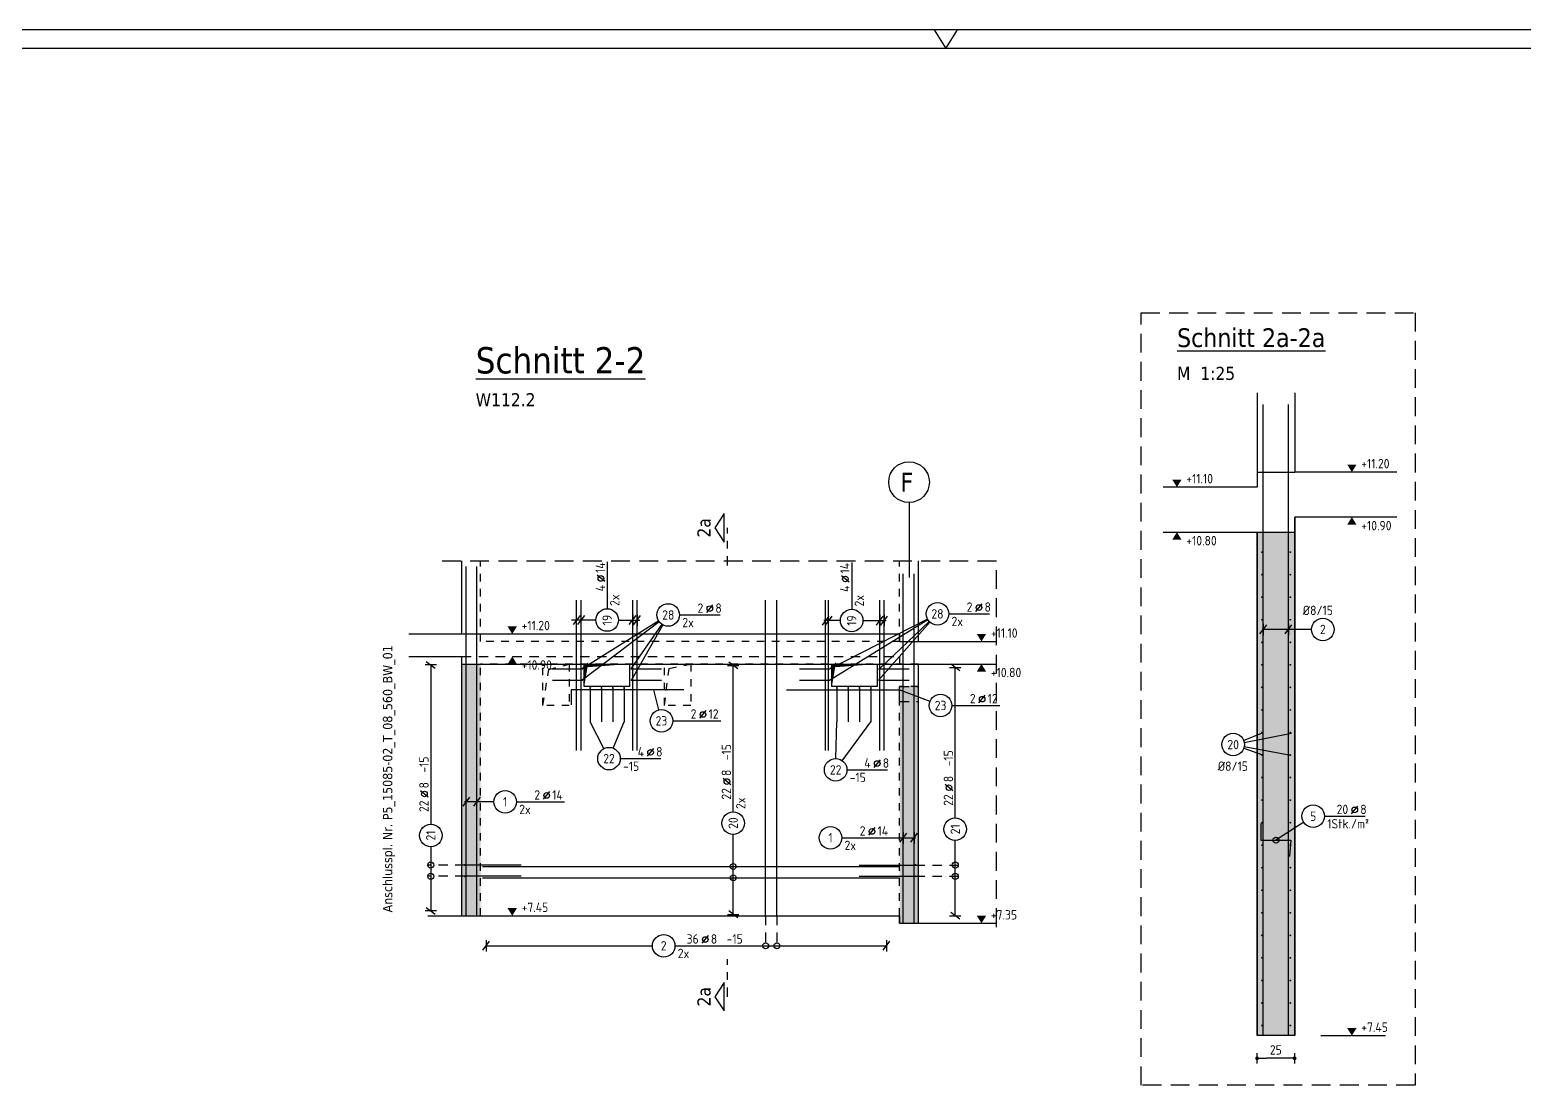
# Model space of a CAD drawing. Extents: x -4 to 83.9, y -5.7 to 50.5.
# Drawn here: x 23.54 to 43.4, y 29.41 to 43.46 of the extents above; entities that cross this region are included whole.
import ezdxf
from ezdxf.enums import TextEntityAlignment as Align

# ---------------------------------------------------------------- set-up
doc = ezdxf.new("R2010")
doc.units = 0
doc.header["$LTSCALE"] = 0.5
for name, pattern in [('AUSGEZOGEN', [1000.01, 1000, 0.01]), ('DASHDOTSMALL', [1.05, 0.5, -0.25, 0.05, -0.25]), ('DASHED', [0.75, 0.5, -0.25]), ('DOT', [0.175, 0.05, -0.125]), ('HIDDEN', [0.375, 0.25, -0.125]), ('HIDDEN2', [0.187, 0.125, -0.062]), ('PUNKT', [0.175, 0.05, -0.125]), ('STRICHLINIE', [0.75, 0.5, -0.25]), ('STRICHPUNKT2', [0.55, 0.25, -0.125, 0.05, -0.125]), ('VERDECKT', [0.375, 0.25, -0.125])]:
    doc.linetypes.add(name, pattern=pattern)
for name, color, linetype in [('ACHSEN', 7, 'Continuous'), ('AFU', 7, 'Continuous'), ('BETON', 7, 'Continuous'), ('DETAIL', 7, 'Continuous'), ('DRUEBER', 7, 'Continuous'), ('grau_mittel', 7, 'Continuous'), ('HILFE', 7, 'Continuous'), ('koten', 7, 'Continuous'), ('MASSE', 7, 'Continuous'), ('OBJEKT', 7, 'Continuous'), ('RAHMEN', 7, 'Continuous'), ('RND', 7, 'Continuous'), ('RND-1', 7, 'Continuous'), ('SCHATTEN', 15, 'Continuous'), ('SCHNITTE', 7, 'Continuous'), ('SFP_Achsen', 7, 'Continuous'), ('TEXT', 7, 'Continuous'), ('VERDECKT', 7, 'Continuous'), ('WBZ', 7, 'Continuous')]:
    doc.layers.add(name, color=color, linetype=linetype)
doc.styles.add('helv', font='tahoma.ttf')
doc.styles.add('txt', font='isocp.shx')
doc.linetypes.add('AFU_50K', pattern='A,0.15,["/",Standard,S=0.2,R=0,X=-0.01,Y=-0.1],0.07,["/",Standard,S=0.2,R=0,X=-0.01,Y=-0.1],0.15', length=0.37)
doc.linetypes.add('AFU_50L', pattern='A,0.75,["/",Standard,S=0.2,R=0,X=-0.01,Y=-0.1],0.07,["/",Standard,S=0.2,R=0,X=-0.01,Y=-0.1],0.75', length=1.57)
doc.dimstyles.new('DOT_I', dxfattribs={"dimscale": 0.5, "dimtxt": 0.25, "dimasz": 0.25, "dimexe": 0.1, "dimexo": 0.3, "dimgap": 0.1, "dimtad": 1, "dimdec": 3, "dimzin": 3, "dimtxsty": 'txt', "dimblk": 'DOT', "dimblk1": 'DOT', "dimblk2": 'DOT', "dimsah": 1, "dimcen": 0.1, "dimse1": 1, "dimse2": 1, "dimazin": 0, "dimtfac": 1, "dimtdec": 4, "dimtix": 1, "dimtmove": 2, "dimatfit": 3, "dimfxl": 0, "dimtvp": 1, "dimtolj": 1, "dimtzin": 0, "dimarcsym": 0})

# ---------------------------------------------------------------- blocks, each defined once
blk = doc.blocks.new('DINA0')
at = {"layer": 'RAHMEN'}
blk.add_line((118.9, 84.1), (0, 84.1), dxfattribs=at)
at = {"layer": 'RAHMEN', "color": 7, "linetype": 'Continuous'}
for p, q in [((59.14, 84.1), (59.45, 83.6)), ((59.45, 83.6), (59.76, 84.1))]:
    blk.add_line(p, q, dxfattribs=at)
at = {"layer": 'RAHMEN', "color": 5}
blk.add_line((118.4, 83.6), (2, 83.6), dxfattribs=at)
blk = doc.blocks.new('lei_gre')
at = {"layer": 'RND', "color": 7, "linetype": 'Continuous'}
for p, q in [((-0.09, -0.12), (0.09, 0.12)), ((0, 0.15), (0, -0.15))]:
    blk.add_line(p, q, dxfattribs=at)
blk = doc.blocks.new('RND_LEI')
at = {"layer": 'RND', "color": 7, "linetype": 'Continuous'}
blk.add_line((1.022, 0.066), (1.19, 0.27), dxfattribs=at)
for centre, radius in [((0, 0), 0.3), ((1.106, 0.168), 0.075)]:
    blk.add_circle(centre, radius, dxfattribs=at)
at = {"layer": 'RND', "color": 7, "linetype": 'Continuous', "style": 'txt'}
blk.add_attdef('POSL', text='', height=0.25, dxfattribs=at).set_placement((0, 0), align=Align.MIDDLE)
blk.add_attdef('ANZ', text='', height=0.25, dxfattribs=at).set_placement((0.931, 0.057), align=Align.RIGHT)
for tag, p in [('DUM', (1.253, 0.057)), ('ABSTD', (1.674, 0.057)), ('POSTXT', (0.374, -0.327))]:
    blk.add_attdef(tag, p, '', height=0.25, dxfattribs=at)
blk = doc.blocks.new('okrd_u')
at = {"layer": 'koten', "color": 7, "linetype": 'Continuous'}
blk.add_solid([(-0.125, -0.202), (0.125, -0.202), (0, 0)], dxfattribs=at)
at = {"layer": 'koten', "style": 'txt'}
blk.add_attdef('OKRD', (0.25, -0.35), '', height=0.25, dxfattribs=at)
blk = doc.blocks.new('okrd_o')
at = {"layer": 'koten', "color": 7, "linetype": 'Continuous'}
blk.add_solid([(-0.125, 0.202), (0.125, 0.202), (0, 0)], dxfattribs=at)
at = {"layer": 'koten', "style": 'txt'}
blk.add_attdef('OKRD', (0.25, 0.1), '', height=0.25, dxfattribs=at)
blk = doc.blocks.new('DOT')
at = {"layer": 'MASSE', "color": 7, "linetype": 'Continuous'}
for p, q in [((0, 0), (-1, 0)), ((0, 0.54), (0, -0.54))]:
    blk.add_line(p, q, dxfattribs=at)
at = {"layer": 'MASSE', "color": 7, "linetype": 'Continuous', "const_width": 0.2}
blk.add_lwpolyline([(-0.1, 0, 1), (0.1, 0, 1)], format="xyb", close=True, dxfattribs=at)
blk = doc.blocks.new('*D20')
at = {"layer": 'Defpoints', "color": 0, "linetype": 'AUSGEZOGEN', "transparency": 16777216}
for p in [(39.865, 29.77), (39.865, 29.77), (40.365, 29.77)]:
    blk.add_point(p, dxfattribs=at)
at = {"layer": 'MASSE', "color": 0, "linetype": 'AUSGEZOGEN', "lineweight": -2, "transparency": 16777216}
blk.add_line((40.24, 29.77), (39.99, 29.77), dxfattribs=at)
at = {"layer": 'MASSE', "color": 0, "linetype": 'AUSGEZOGEN', "lineweight": -2, "transparency": 16777216, "xscale": 0.125, "yscale": 0.125, "zscale": 0.125, "rotation": 180}
blk.add_blockref('DOT', (39.865, 29.77), dxfattribs=at)
at = {"layer": 'MASSE', "color": 0, "linetype": 'AUSGEZOGEN', "lineweight": -2, "transparency": 16777216, "xscale": 0.125, "yscale": 0.125, "zscale": 0.125}
blk.add_blockref('DOT', (40.365, 29.77), dxfattribs=at)
at = {"layer": 'MASSE', "color": 0, "linetype": 'AUSGEZOGEN', "transparency": 16777216, "insert": (40.115, 29.882), "char_height": 0.125, "attachment_point": 5, "style": 'txt'}
blk.add_mtext('\\A1;25', dxfattribs=at)
blk = doc.blocks.new('RND_HIN')
at = {"layer": 'RND', "color": 7, "linetype": 'Continuous'}
blk.add_circle((0, 0), 0.3, dxfattribs=at)
at = {"layer": 'RND', "color": 7, "linetype": 'Continuous', "style": 'txt'}
blk.add_attdef('POSI', text='', height=0.25, dxfattribs=at).set_placement((0, 0), align=Align.MIDDLE)
blk = doc.blocks.new('SCHN-2')
at = {"layer": 'SCHNITTE', "color": 6, "linetype": 'Continuous'}
blk.add_lwpolyline([(0.378, 0.088), (0, 0.34), (-0.378, 0.088)], close=True, dxfattribs=at)
at = {"layer": 'SCHNITTE', "color": 1, "linetype": 'DASHDOTSMALL', "style": 'helv'}
blk.add_attdef('SCHN-2', text='', height=0.35, dxfattribs=at).set_placement((0, 0.45), align=Align.CENTER)

msp = doc.modelspace()

# ---------------------------------------------------------------- hatches: boundary and pattern name
at = {"layer": 'grau_mittel'}
msp.add_hatch(color=61, dxfattribs=at).paths.add_polyline_path([(40.3654, 36.7718), (39.8654, 36.7718), (39.8654, 30.0718), (40.3654, 30.0718)])
h = msp.add_hatch(color=61, dxfattribs=at)
h.paths.add_polyline_path([(35.3601, 34.7174), (35.1101, 34.7174), (35.1101, 34.5174), (35.3601, 34.5174)])
h.paths.add_polyline_path([(35.1101, 31.6674), (35.1101, 31.5674), (35.3601, 31.5674), (35.3601, 34.5174), (35.1101, 34.5174)])
h.paths.add_polyline_path([(29.5351, 35.0174), (29.2851, 35.0174), (29.2851, 31.6674), (29.5351, 31.6674)])

# ---------------------------------------------------------------- linework, layer by layer
at = {"layer": 'ACHSEN', "color": 140, "linetype": 'AUSGEZOGEN'}
msp.add_line((35.2351, 37.167), (35.2351, 36.167), dxfattribs=at)
at = {"layer": 'AFU', "color": 8, "linetype": 'AFU_50K'}
for p, q in [((39.8654, 37.5718), (40.3654, 37.5718)), ((39.8654, 36.7718), (40.3654, 36.7718)), ((35.1101, 35.4174), (35.1101, 35.3174)), ((35.1101, 35.3174), (35.3601, 35.3174)), ((35.1101, 31.6674), (35.1101, 31.5674)), ((35.1101, 31.5674), (35.3601, 31.5674)), ((40.3654, 30.0718), (39.8654, 30.0718))]:
    msp.add_line(p, q, dxfattribs=at)
at = {"layer": 'AFU', "color": 8, "linetype": 'AFU_50L'}
for p, q in [((29.2851, 35.4174), (35.1101, 35.4174)), ((29.2851, 35.0174), (35.3601, 35.0174)), ((29.2851, 31.6674), (35.1101, 31.6674))]:
    msp.add_line(p, q, dxfattribs=at)
at = {"layer": 'BETON', "color": 6, "linetype": 'AUSGEZOGEN'}
for p, q in [((39.8654, 38.6277), (39.8654, 37.3718)), ((40.3654, 38.6277), (40.3654, 37.5718)), ((41.7265, 36.9718), (40.3654, 36.9718)), ((38.6147, 36.7718), (39.8654, 36.7718)), ((29.2851, 35.4174), (29.2851, 36.3897)), ((35.3601, 35.3174), (35.3601, 36.3897)), ((28.5791, 35.4174), (29.2851, 35.4174)), ((35.3601, 35.3174), (36.3978, 35.3174)), ((28.5791, 35.1174), (29.2851, 35.1174)), ((29.2851, 31.6674), (29.2851, 35.1174)), ((35.3601, 31.5674), (35.3601, 35.0174)), ((35.3601, 35.0174), (36.3978, 35.0174)), ((35.3601, 31.5674), (36.3978, 31.5674))]:
    msp.add_line(p, q, dxfattribs=at)
at = {"layer": 'BETON', "color": 6, "linetype": 'AUSGEZOGEN', "lineweight": 25}
for p, q in [((41.7265, 37.5718), (40.3654, 37.5718)), ((39.8654, 37.3718), (38.6147, 37.3718))]:
    msp.add_line(p, q, dxfattribs=at)
at = {"layer": 'BETON', "color": 6, "linetype": 'AUSGEZOGEN', "lineweight": 35}
for p, q in [((40.3654, 36.9718), (40.3654, 30.0718)), ((39.8654, 36.7718), (39.8654, 30.0718))]:
    msp.add_line(p, q, dxfattribs=at)
at = {"layer": 'BETON', "color": 6, "linetype": 'AUSGEZOGEN'}
for points in [[(30.9151, 35.0174), (31.5151, 35.0174), (31.5151, 34.7174), (30.9151, 34.7174)], [(34.2102, 35.0174), (34.8102, 35.0174), (34.8102, 34.7174), (34.2102, 34.7174)]]:
    msp.add_lwpolyline(points, close=True, dxfattribs=at)
at = {"layer": 'DETAIL', "color": 102, "linetype": 'STRICHLINIE'}
msp.add_lwpolyline([(38.3227, 29.413), (38.3227, 39.6923), (41.967, 39.6923), (41.967, 29.413)], close=True, dxfattribs=at)
at = {"layer": 'DRUEBER', "color": 7, "linetype": 'DOT'}
for p, q in [((29.5351, 35.3174), (29.5351, 36.3897)), ((35.1101, 35.3174), (29.5351, 35.3174)), ((29.5351, 31.6674), (29.5351, 35.0174)), ((35.3601, 35.0174), (29.5351, 35.0174)), ((35.3601, 34.7174), (35.1101, 34.7174))]:
    msp.add_line(p, q, dxfattribs=at)
at = {"layer": 'DRUEBER', "color": 7, "linetype": 'PUNKT'}
for p, q in [((35.1101, 35.3174), (35.1101, 36.3897)), ((35.1101, 31.6674), (35.1101, 34.7174))]:
    msp.add_line(p, q, dxfattribs=at)
at = {"layer": 'HILFE', "color": 102, "linetype": 'DASHED'}
for p in [(29.0222, 36.3897), (36.3978, 31.5169)]:
    msp.add_line(p, (36.3978, 36.3897), dxfattribs=at)
at = {"layer": 'HILFE', "color": 102, "linetype": 'AUSGEZOGEN'}
msp.add_line((40.714, 30.0718), (41.5747, 30.0718), dxfattribs=at)
at = {"layer": 'OBJEKT', "color": 7, "linetype": 'AUSGEZOGEN'}
msp.add_line((28.8351, 31.6674), (29.2851, 31.6674), dxfattribs=at)
at = {"layer": 'RND', "color": 7, "linetype": 'AUSGEZOGEN'}
for p, q in [((31.2192, 36.3772), (31.2192, 35.7529)), ((34.4723, 36.3703), (34.4723, 35.746)), ((32.1822, 35.6704), (32.7222, 35.6704)), ((35.7634, 35.6852), (36.3034, 35.6852)), ((28.8727, 35.0079), (28.8727, 32.8856)), ((32.8958, 33.0506), (32.8958, 34.9979)), ((35.85, 32.9685), (35.85, 34.9717)), ((35.8049, 34.4659), (36.4449, 34.4659)), ((32.0913, 34.2618), (32.7313, 34.2618)), ((31.394, 33.7583), (31.934, 33.7583)), ((34.409, 33.6088), (34.949, 33.6088)), ((30.012, 33.184), (30.652, 33.184)), ((40.7618, 32.9922), (41.3018, 32.9922)), ((28.8727, 32.5856), (28.8727, 31.7322)), ((32.8958, 31.6858), (32.8958, 32.7506)), ((34.3403, 32.7057), (34.9803, 32.7057)), ((35.85, 31.6674), (35.85, 32.6685)), ((29.6097, 31.2675), (31.8214, 31.2675)), ((32.1214, 31.2675), (34.9338, 31.2675))]:
    msp.add_line(p, q, dxfattribs=at)
at = {"layer": 'RND', "color": 102, "linetype": 'AUSGEZOGEN'}
for p, q in [((31.0692, 35.6029), (30.7454, 35.6029)), ((31.905, 35.5908), (30.8853, 34.9523)), ((31.9126, 35.5798), (30.8853, 34.8023)), ((31.3692, 35.6029), (31.6525, 35.6029)), ((34.3223, 35.596), (34.1016, 35.596)), ((35.48, 35.6165), (34.179, 34.9473)), ((35.4859, 35.6062), (34.179, 34.7973)), ((34.6223, 35.596), (34.931, 35.596)), ((35.5139, 35.5729), (34.8352, 34.8073)), ((35.5045, 35.582), (34.8402, 34.9523)), ((31.9468, 35.547), (31.5351, 34.9523)), ((31.9585, 35.5397), (31.5401, 34.7973)), ((40.5906, 35.4779), (39.9321, 35.4779)), ((31.9056, 34.4075), (31.8402, 34.6746)), ((35.5147, 34.5191), (35.1044, 34.6746)), ((31.1759, 33.892), (30.9941, 34.2489)), ((31.3006, 33.8972), (31.4441, 34.2489)), ((34.263, 33.7587), (34.276, 34.2489)), ((34.3474, 33.7299), (34.726, 34.2489)), ((39.6867, 34.0013), (39.9458, 34.1049)), ((39.6947, 33.9742), (40.3221, 34.096)), ((39.6889, 33.8958), (39.9369, 33.8085)), ((39.6949, 33.9183), (40.3132, 33.804)), ((29.712, 33.184), (29.3196, 33.184)), ((40.4857, 32.9111), (40.1157, 32.6733)), ((34.3403, 32.7057), (35.3204, 32.7057))]:
    msp.add_line(p, q, dxfattribs=at)
at = {"layer": 'RND', "color": 102, "linetype": 'VERDECKT'}
for p, q in [((29.3236, 32.3428), (28.8227, 32.3428)), ((29.3236, 32.1928), (28.8227, 32.1928)), ((35.3216, 32.3428), (35.9, 32.3428)), ((35.3216, 32.1928), (35.9, 32.1928)), ((33.3271, 31.6674), (33.3271, 31.2175)), ((33.4771, 31.6674), (33.4771, 31.2175))]:
    msp.add_line(p, q, dxfattribs=at)
at = {"layer": 'RND', "color": 1, "linetype": 'AUSGEZOGEN'}
for points in [[(39.9483, 30.0718), (39.9483, 38.4718)], [(40.2825, 30.0718), (40.2825, 38.4718)], [(29.3428, 31.6674), (29.3428, 36.3174)], [(29.4863, 31.6674), (29.4863, 36.3174)], [(35.159, 31.5674), (35.159, 36.2174)], [(35.3024, 31.5674), (35.3024, 36.2174)], [(30.8134, 33.8674), (30.8134, 35.8674)], [(30.8714, 33.8674), (30.8714, 35.8674)], [(31.5588, 33.8674), (31.5588, 35.8674)], [(31.6168, 33.8674), (31.6168, 35.8674)], [(33.3271, 31.6674), (33.3271, 35.8674)], [(33.4771, 31.6674), (33.4771, 35.8674)], [(34.1237, 33.8674), (34.1237, 35.8674)], [(34.1653, 33.8674), (34.1653, 35.8674)], [(34.8462, 33.8674), (34.8462, 35.8674)], [(34.9042, 33.8674), (34.9042, 35.8674)], [(30.4903, 34.9523), (30.8903, 34.9523)], [(30.4903, 34.8023), (30.8903, 34.8023)], [(31.5401, 34.9523), (31.9401, 34.9523)], [(31.5401, 34.8023), (31.9401, 34.8023)], [(33.779, 34.9523), (34.179, 34.9523)], [(33.779, 34.8023), (34.179, 34.8023)], [(34.8352, 34.9523), (35.2352, 34.9523)], [(34.8352, 34.8023), (35.2352, 34.8023)], [(32.2389, 34.6746), (30.7389, 34.6746), (30.7389, 34.4746)], [(30.9941, 34.6989), (30.9941, 34.2489)], [(31.1441, 34.6989), (31.1441, 34.2489)], [(31.2941, 34.6989), (31.2941, 34.2489)], [(31.4441, 34.6989), (31.4441, 34.2489)], [(33.6044, 34.6746), (35.1044, 34.6746), (35.1044, 34.4746)], [(34.276, 34.6989), (34.276, 34.2489)], [(34.426, 34.6989), (34.426, 34.2489)], [(34.576, 34.6989), (34.576, 34.2489)], [(34.726, 34.6989), (34.726, 34.2489)], [(30.0736, 32.3428), (29.3236, 32.3428)], [(30.0736, 32.1928), (29.3236, 32.1928)], [(29.5601, 32.3225), (35.1101, 32.3225)], [(34.5716, 32.3428), (35.3216, 32.3428)], [(34.5716, 32.1928), (35.3216, 32.1928)], [(29.5601, 32.1725), (35.1101, 32.1725)]]:
    msp.add_lwpolyline(points, dxfattribs=at)
at = {"layer": 'RND', "color": 7, "linetype": 'AUSGEZOGEN'}
for points, const_width in [([(39.9251, 36.5067, 1), (39.9371, 36.5067, 1)], 0.012), ([(40.3017, 36.5067, 1), (40.3137, 36.5067, 1)], 0.012), ([(39.9251, 36.2067, 1), (39.9371, 36.2067, 1)], 0.012), ([(40.3017, 36.2067, 1), (40.3137, 36.2067, 1)], 0.012), ([(39.9251, 35.9067, 1), (39.9371, 35.9067, 1)], 0.012), ([(40.3017, 35.9067, 1), (40.3137, 35.9067, 1)], 0.012), ([(39.9251, 35.6067, 1), (39.9371, 35.6067, 1)], 0.012), ([(40.3017, 35.6067, 1), (40.3137, 35.6067, 1)], 0.012), ([(39.9251, 35.3067, 1), (39.9371, 35.3067, 1)], 0.012), ([(40.3017, 35.3067, 1), (40.3137, 35.3067, 1)], 0.012), ([(39.9251, 35.0067, 1), (39.9371, 35.0067, 1)], 0.012), ([(40.3017, 35.0067, 1), (40.3137, 35.0067, 1)], 0.012), ([(30.8853, 34.9523, 1), (30.8953, 34.9523, 1)], 0.01), ([(30.8853, 34.8023, 1), (30.8953, 34.8023, 1)], 0.01), ([(31.5351, 34.9523, 1), (31.5451, 34.9523, 1)], 0.01), ([(31.5351, 34.8023, 1), (31.5451, 34.8023, 1)], 0.01), ([(34.174, 34.9523, 1), (34.184, 34.9523, 1)], 0.01), ([(34.174, 34.8023, 1), (34.184, 34.8023, 1)], 0.01), ([(34.8302, 34.9523, 1), (34.8402, 34.9523, 1)], 0.01), ([(34.8302, 34.8023, 1), (34.8402, 34.8023, 1)], 0.01), ([(30.9879, 34.6989, 1), (31.0004, 34.6989, 1)], 0.0125), ([(31.1379, 34.6989, 1), (31.1504, 34.6989, 1)], 0.0125), ([(31.2879, 34.6989, 1), (31.3004, 34.6989, 1)], 0.0125), ([(31.4379, 34.6989, 1), (31.4504, 34.6989, 1)], 0.0125), ([(34.2698, 34.6989, 1), (34.2823, 34.6989, 1)], 0.0125), ([(34.4198, 34.6989, 1), (34.4323, 34.6989, 1)], 0.0125), ([(34.5698, 34.6989, 1), (34.5823, 34.6989, 1)], 0.0125), ([(34.7198, 34.6989, 1), (34.7323, 34.6989, 1)], 0.0125), ([(39.9251, 34.7067, 1), (39.9371, 34.7067, 1)], 0.012), ([(40.3017, 34.7067, 1), (40.3137, 34.7067, 1)], 0.012), ([(39.9251, 34.4067, 1), (39.9371, 34.4067, 1)], 0.012), ([(40.3017, 34.4067, 1), (40.3137, 34.4067, 1)], 0.012), ([(39.9251, 34.1067, 1), (39.9371, 34.1067, 1)], 0.012), ([(40.3017, 34.1067, 1), (40.3137, 34.1067, 1)], 0.012), ([(39.9251, 33.8067, 1), (39.9371, 33.8067, 1)], 0.012), ([(40.3017, 33.8067, 1), (40.3137, 33.8067, 1)], 0.012), ([(39.9251, 33.5067, 1), (39.9371, 33.5067, 1)], 0.012), ([(40.3017, 33.5067, 1), (40.3137, 33.5067, 1)], 0.012), ([(39.9251, 33.2067, 1), (39.9371, 33.2067, 1)], 0.012), ([(40.3017, 33.2067, 1), (40.3137, 33.2067, 1)], 0.012), ([(39.9251, 32.9067, 1), (39.9371, 32.9067, 1)], 0.012), ([(40.3017, 32.9067, 1), (40.3137, 32.9067, 1)], 0.012), ([(39.9251, 32.6067, 1), (39.9371, 32.6067, 1)], 0.012), ([(40.3017, 32.6067, 1), (40.3137, 32.6067, 1)], 0.012), ([(29.3299, 32.3428, -1), (29.3174, 32.3428, -1)], 0.0125), ([(29.3299, 32.1928, -1), (29.3174, 32.1928, -1)], 0.0125), ([(35.3154, 32.3428, 1), (35.3279, 32.3428, 1)], 0.0125), ([(35.3154, 32.1928, 1), (35.3279, 32.1928, 1)], 0.0125), ([(39.9251, 32.3067, 1), (39.9371, 32.3067, 1)], 0.012), ([(40.3017, 32.3067, 1), (40.3137, 32.3067, 1)], 0.012), ([(39.9251, 32.0067, 1), (39.9371, 32.0067, 1)], 0.012), ([(40.3017, 32.0067, 1), (40.3137, 32.0067, 1)], 0.012), ([(39.9251, 31.7067, 1), (39.9371, 31.7067, 1)], 0.012), ([(40.3017, 31.7067, 1), (40.3137, 31.7067, 1)], 0.012), ([(39.9251, 31.4067, 1), (39.9371, 31.4067, 1)], 0.012), ([(40.3017, 31.4067, 1), (40.3137, 31.4067, 1)], 0.012), ([(39.9251, 31.1067, 1), (39.9371, 31.1067, 1)], 0.012), ([(40.3017, 31.1067, 1), (40.3137, 31.1067, 1)], 0.012), ([(39.9251, 30.8067, 1), (39.9371, 30.8067, 1)], 0.012), ([(40.3017, 30.8067, 1), (40.3137, 30.8067, 1)], 0.012), ([(39.9251, 30.5067, 1), (39.9371, 30.5067, 1)], 0.012), ([(40.3017, 30.5067, 1), (40.3137, 30.5067, 1)], 0.012), ([(39.9251, 30.2067, 1), (39.9371, 30.2067, 1)], 0.012), ([(40.3017, 30.2067, 1), (40.3137, 30.2067, 1)], 0.012)]:
    msp.add_lwpolyline(points, format="xyb", close=True, dxfattribs=dict(at, const_width=const_width))
for centre in [(40.1157, 32.6733), (28.8727, 32.3428), (35.85, 32.3428), (28.8727, 32.1928), (32.8958, 32.3225), (32.8958, 32.1725), (35.85, 32.1928), (33.3271, 31.2675), (33.4771, 31.2675)]:
    msp.add_circle(centre, 0.04, dxfattribs=at)
at = {"layer": 'RND-1', "color": 1, "linetype": 'AUSGEZOGEN'}
msp.add_lwpolyline([(39.9157, 32.8933), (39.9157, 32.6733), (40.3157, 32.6733), (40.2965, 32.4541)], dxfattribs=at)
at = {"layer": 'SCHATTEN', "color": 1, "linetype": 'AUSGEZOGEN'}
for points in [[(30.9151, 34.7174, 0, 0.0489, 0), (30.9395, 35.0154, 0, 0, 0), (30.916, 34.9947, 0.0456, 0, 0), (31.5151, 35.0174, 0, 0, 0)], [(34.2102, 34.7174, 0, 0.0489, 0), (34.2345, 35.0154, 0, 0, 0), (34.211, 34.9947, 0.0456, 0, 0), (34.8102, 35.0174, 0, 0, 0)]]:
    msp.add_lwpolyline(points, format="xyseb", dxfattribs=at)
at = {"layer": 'SCHNITTE', "color": 6, "linetype": 'STRICHPUNKT2'}
for p, q in [((32.8195, 36.3301), (32.8195, 36.8301)), ((32.8195, 30.5896), (32.8195, 31.0896))]:
    msp.add_line(p, q, dxfattribs=at)
at = {"layer": 'SFP_Achsen', "color": 7, "linetype": 'AUSGEZOGEN'}
msp.add_circle((35.2351, 37.4375), 0.2705, dxfattribs=at)
at = {"layer": 'VERDECKT', "color": 7, "linetype": 'VERDECKT'}
for p, q in [((29.2851, 35.4174), (35.1101, 35.4174)), ((35.1101, 35.4174), (35.1101, 35.3174)), ((35.1101, 35.3174), (35.3601, 35.3174)), ((29.2851, 35.1174), (35.1101, 35.1174)), ((35.1101, 34.5174), (35.3601, 34.5174)), ((29.2851, 31.6674), (35.1101, 31.6674)), ((35.1101, 31.5674), (35.1101, 31.6674)), ((35.1101, 31.5674), (35.3601, 31.5674))]:
    msp.add_line(p, q, dxfattribs=at)
at = {"layer": 'VERDECKT', "color": 7, "linetype": 'HIDDEN'}
for p, q in [((35.1101, 35.1174), (35.1101, 35.0174)), ((35.1101, 35.0174), (35.3601, 35.0174)), ((35.1101, 34.5174), (35.1101, 34.7174)), ((35.1101, 34.7174), (35.3601, 34.7174))]:
    msp.add_line(p, q, dxfattribs=at)
at = {"layer": 'WBZ', "color": 102, "linetype": 'HIDDEN2'}
for p, q in [((30.4417, 34.9428), (30.7151, 35.0174)), ((32.045, 34.9577), (32.3301, 35.0174)), ((30.3651, 34.4674), (30.4417, 34.9428)), ((31.9801, 34.4674), (32.045, 34.9577))]:
    msp.add_line(p, q, dxfattribs=at)
for points in [[(30.3651, 35.0174), (30.7151, 35.0174), (30.7151, 34.4674), (30.3651, 34.4674)], [(31.9801, 35.0174), (32.3301, 35.0174), (32.3301, 34.4674), (31.9801, 34.4674)]]:
    msp.add_lwpolyline(points, close=True, dxfattribs=at)

# ---------------------------------------------------------------- block references
at = {"layer": 'koten', "color": 7, "linetype": 'DASHED', "xscale": 0.5, "yscale": 0.5, "zscale": 0.5}
for p, values in [((41.1264, 37.5718), {'OKRD': '+11.20'}), ((38.7989, 37.3718), {'OKRD': '+11.10'})]:
    msp.add_blockref('okrd_o', p, dxfattribs=at).add_auto_attribs(values)
at = {"layer": 'koten', "color": 7, "linetype": 'AUSGEZOGEN', "xscale": 0.5, "yscale": 0.5, "zscale": 0.5}
for name, p, values in [('okrd_u', (41.1264, 36.9718), {'OKRD': '+10.90'}), ('okrd_u', (38.7989, 36.7718), {'OKRD': '+10.80'}), ('okrd_o', (29.9565, 35.4174), {'OKRD': '+11.20'}), ('okrd_u', (29.9565, 35.1174), {'OKRD': '+10.90'}), ('okrd_o', (29.9565, 31.6674), {'OKRD': '+7.45'}), ('okrd_o', (36.1988, 31.5674), {'OKRD': '+7.35'})]:
    msp.add_blockref(name, p, dxfattribs=at).add_auto_attribs(values)
at = {"layer": 'koten', "color": 7, "linetype": 'VERDECKT', "xscale": 0.5, "yscale": 0.5, "zscale": 0.5}
for name, p, values in [('okrd_o', (36.1988, 35.3174), {'OKRD': '+11.10'}), ('okrd_u', (36.1988, 35.0174), {'OKRD': '+10.80'})]:
    msp.add_blockref(name, p, dxfattribs=at).add_auto_attribs(values)
at = {"layer": 'koten', "color": 7, "linetype": 'AUSGEZOGEN'}
ref = msp.add_blockref('okrd_o', (41.1264, 30.0718), dxfattribs=dict(at, xscale=0.5, yscale=0.5, zscale=0.5))
ref.add_attrib('OKRD', '+7.45', (41.2514, 30.1218), dxfattribs={"layer": '0', "color": 0, "linetype": 'ByBlock', "height": 0.125, "style": 'txt'})
at = {"layer": 'RAHMEN', "color": 7, "linetype": 'AUSGEZOGEN', "xscale": 0.5, "yscale": 0.5, "zscale": 0.5}
msp.add_blockref('DINA0', (6.0012, 1.4073), dxfattribs=at)
at = {"layer": 'RND', "color": 7, "linetype": 'AUSGEZOGEN', "xscale": 0.5, "yscale": 0.5, "zscale": 0.5, "rotation": 90}
for p, values in [((31.2192, 35.6029), {'POSL': '19', 'DUM': '14', 'ANZ': '4', 'POSTXT': '2x'}), ((34.4723, 35.596), {'POSL': '19', 'DUM': '14', 'ANZ': '4', 'POSTXT': '2x'}), ((28.8727, 32.7356), {'POSL': '21', 'DUM': '8', 'ANZ': '22', 'ABSTD': '-15'}), ((32.8958, 32.9006), {'POSL': '20', 'DUM': '8', 'ANZ': '22', 'ABSTD': '-15', 'POSTXT': '2x'}), ((35.85, 32.8185), {'POSL': '21', 'DUM': '8', 'ANZ': '22', 'ABSTD': '-15'})]:
    msp.add_blockref('RND_LEI', p, dxfattribs=at).add_auto_attribs(values)
at = {"layer": 'RND', "color": 7, "linetype": 'AUSGEZOGEN', "xscale": 0.5, "yscale": 0.5, "zscale": 0.5}
for name, p, values in [('RND_LEI', (32.0322, 35.6704), {'POSL': '28', 'DUM': '8', 'ANZ': '2', 'POSTXT': '2x'}), ('RND_LEI', (35.6134, 35.6852), {'POSL': '28', 'DUM': '8', 'ANZ': '2', 'POSTXT': '2x'}), ('RND_HIN', (40.7406, 35.4779), {'POSI': '2'}), ('RND_LEI', (35.6549, 34.4659), {'POSL': '23', 'DUM': '12', 'ANZ': '2'}), ('RND_LEI', (31.9413, 34.2618), {'POSL': '23', 'DUM': '12', 'ANZ': '2'}), ('RND_HIN', (39.5474, 33.9456), {'POSI': '20'}), ('RND_LEI', (31.244, 33.7583), {'POSL': '22', 'DUM': '8', 'ANZ': '4', 'POSTXT': '-15'}), ('RND_LEI', (34.259, 33.6088), {'POSL': '22', 'DUM': '8', 'ANZ': '4', 'POSTXT': '-15'}), ('RND_LEI', (29.862, 33.184), {'POSL': '1', 'DUM': '14', 'ANZ': '2', 'POSTXT': '2x'}), ('RND_LEI', (40.6118, 32.9922), {'POSL': '5', 'DUM': '8', 'ANZ': '20', 'POSTXT': '1Stk./m²'}), ('RND_LEI', (34.1903, 32.7057), {'POSL': '1', 'DUM': '14', 'ANZ': '2', 'POSTXT': '2x'}), ('RND_LEI', (31.9714, 31.2675), {'POSL': '2', 'DUM': '8', 'ANZ': '36', 'ABSTD': '-15', 'POSTXT': '2x'})]:
    msp.add_blockref(name, p, dxfattribs=at).add_auto_attribs(values)
at = {"layer": 'RND', "color": 102, "linetype": 'AUSGEZOGEN', "xscale": 0.5, "yscale": 0.5, "zscale": 0.5, "rotation": 180}
for p in [(30.8134, 35.6029), (30.8714, 35.6029), (34.1237, 35.596), (34.1653, 35.596), (29.3428, 33.184), (29.4863, 33.184)]:
    msp.add_blockref('lei_gre', p, dxfattribs=at)
at = {"layer": 'RND', "color": 102, "linetype": 'AUSGEZOGEN', "xscale": 0.5, "yscale": 0.5, "zscale": 0.5}
for p in [(31.5588, 35.6029), (31.6168, 35.6029), (34.8462, 35.596), (34.9042, 35.596), (35.159, 32.7057), (35.3024, 32.7057)]:
    msp.add_blockref('lei_gre', p, dxfattribs=at)
at = {"layer": 'RND', "color": 7, "linetype": 'AUSGEZOGEN', "xscale": 0.5, "yscale": 0.5, "zscale": 0.5}
for p in [(39.9483, 35.4779), (40.2825, 35.4779), (29.6097, 31.2675), (34.9338, 31.2675)]:
    msp.add_blockref('lei_gre', p, dxfattribs=at)
for p, rotation in [((28.8727, 35.0079), 270), ((32.8958, 34.9979), 90), ((35.85, 34.9717), 90), ((28.8727, 31.7322), 270), ((32.8958, 31.6858), 90), ((35.85, 31.6674), 90)]:
    msp.add_blockref('lei_gre', p, dxfattribs=dict(at, rotation=rotation))
at = {"layer": 'SCHNITTE', "color": 6, "linetype": 'STRICHPUNKT2', "xscale": 0.5, "yscale": 0.5, "zscale": 0.5, "rotation": 90}
for p in [(32.8195, 36.8301), (32.8195, 30.5896)]:
    msp.add_blockref('SCHN-2', p, dxfattribs=at).add_auto_attribs({'SCHN-2': '2a'})

# ---------------------------------------------------------------- texts
at = {"layer": 'SFP_Achsen', "color": 6, "linetype": 'AUSGEZOGEN', "style": 'helv'}
msp.add_text('F', height=0.25, dxfattribs=at).set_placement((35.1211, 37.3131))
at = {"layer": 'TEXT', "color": 6, "linetype": 'AUSGEZOGEN', "style": 'helv'}
msp.add_text('%%USchnitt 2a-2a', height=0.25, dxfattribs=at).set_placement((38.8006, 39.2357))
at = {"layer": 'TEXT', "color": 5, "linetype": 'AUSGEZOGEN', "style": 'helv'}
msp.add_text('%%uSchnitt 2-2', height=0.35, dxfattribs=at).set_placement((29.4705, 38.8846))
at = {"layer": 'TEXT', "color": 1, "linetype": 'AUSGEZOGEN', "style": 'helv'}
for s, p in [('M  1:25', (38.8006, 38.7982)), ('W112.2', (29.4705, 38.4471))]:
    msp.add_text(s, height=0.175, dxfattribs=at).set_placement(p)
at = {"layer": 'TEXT', "color": 7, "linetype": 'AUSGEZOGEN', "style": 'txt'}
for p in [(40.4735, 35.6686), (39.3429, 33.5956)]:
    msp.add_text('%%C8/15', height=0.125, dxfattribs=at).set_placement(p)
at = {"layer": 'TEXT', "color": 7, "linetype": 'AUSGEZOGEN', "style": 'helv'}
msp.add_text('Anschlusspl. Nr. P5_15085-02_T_08_560_BW_01', height=0.125, rotation=90, dxfattribs=at).set_placement((28.3608, 31.7119))

# ---------------------------------------------------------------- dimensions: what is measured, and where the dimension line sits
at = {"layer": 'MASSE', "color": 7, "linetype": 'AUSGEZOGEN'}
dim = msp.add_linear_dim(base=(39.8654, 29.7696), p1=(40.3654, 29.7696), p2=(39.8654, 29.7696), dimstyle='DOT_I', override={"dimdec": 0, "dimlfac": 50}, dxfattribs=at)
dim.commit()
dim.dimension.update_dxf_attribs({"geometry": '*D20', "text_midpoint": (40.1154, 29.8821)})

doc.saveas('drawing.dxf')
